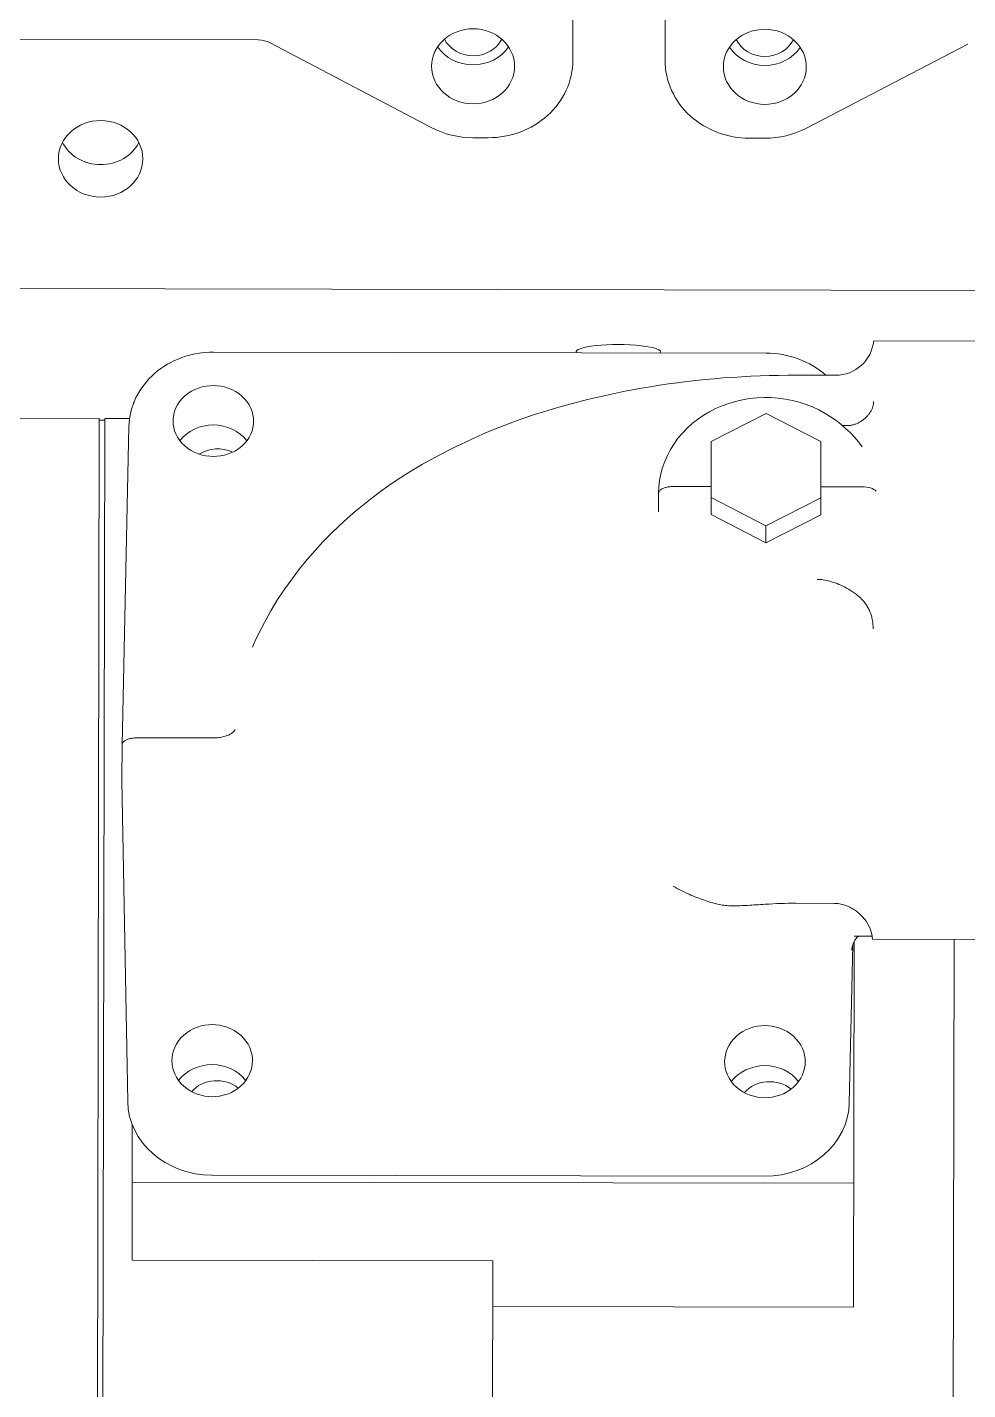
# Model space of a CAD drawing. Extents: x 766778 to 845620, y 133762 to 209800.
# Drawn here: x 785195.7 to 785318.2, y 190450.5 to 190628.1 of the extents above; entities that cross this region are included whole.
import ezdxf

# ---------------------------------------------------------------- set-up
doc = ezdxf.new("R2010")
doc.units = 0
doc.header["$MEASUREMENT"] = 0
doc.layers.get('0').update_dxf_attribs({"color": 1, "linetype": 'CONTINUOUS'})
doc.layers.add('LA-4748_SHOWN', color=2, linetype='CONTINUOUS', lineweight=53)

# ---------------------------------------------------------------- blocks, each defined once
blk = doc.blocks.new('ENGINE')
at = {"layer": 'LA-4748_SHOWN', "color": 252, "lineweight": 5}
for p, q in [((944216.45, 205319.38), (944217.21, 205463.18)), ((944228.45, 205319.32), (944229.21, 205463.11)), ((944175.47, 205322.13), (944124.13, 205322.4)), ((944175.88, 205322.1), (944175.47, 205322.13)), ((944176.29, 205322.03), (944175.88, 205322.1)), ((944176.68, 205321.91), (944176.29, 205322.03)), ((944177.04, 205321.74), (944176.68, 205321.91)), ((944197.98, 205310.64), (944177.04, 205321.74)), ((944267.89, 205321.26), (944246.83, 205310.39)), ((944216.32, 205317.86), (944216.22, 205317.36)), ((944216.39, 205318.37), (944216.32, 205317.86)), ((944216.44, 205318.87), (944216.39, 205318.37)), ((944216.45, 205319.38), (944216.44, 205318.87)), ((944228.46, 205318.81), (944228.45, 205319.32)), ((944228.5, 205318.3), (944228.46, 205318.81)), ((944228.57, 205317.8), (944228.5, 205318.3)), ((944228.66, 205317.3), (944228.57, 205317.8)), ((944215.95, 205316.38), (944215.77, 205315.9)), ((944216.1, 205316.87), (944215.95, 205316.38)), ((944216.22, 205317.36), (944216.1, 205316.87)), ((944228.78, 205316.8), (944228.66, 205317.3)), ((944228.93, 205316.31), (944228.78, 205316.8)), ((944229.1, 205315.83), (944228.93, 205316.31)), ((944215.09, 205314.53), (944214.81, 205314.09)), ((944215.34, 205314.97), (944215.09, 205314.53)), ((944215.57, 205315.43), (944215.34, 205314.97)), ((944215.77, 205315.9), (944215.57, 205315.43)), ((944229.3, 205315.36), (944229.1, 205315.83)), ((944229.52, 205314.9), (944229.3, 205315.36)), ((944229.77, 205314.45), (944229.52, 205314.9)), ((944230.04, 205314.01), (944229.77, 205314.45)), ((944213.5, 205312.51), (944213.12, 205312.15)), ((944213.86, 205312.88), (944213.5, 205312.51)), ((944214.2, 205313.27), (944213.86, 205312.88)), ((944214.52, 205313.67), (944214.2, 205313.27)), ((944214.81, 205314.09), (944214.52, 205313.67)), ((944230.33, 205313.59), (944230.04, 205314.01)), ((944230.64, 205313.18), (944230.33, 205313.59)), ((944230.98, 205312.79), (944230.64, 205313.18)), ((944231.33, 205312.41), (944230.98, 205312.79)), ((944198.61, 205310.33), (944197.98, 205310.64)), ((944210.99, 205310.66), (944210.52, 205310.42)), ((944211.44, 205310.92), (944210.99, 205310.66)), ((944211.89, 205311.19), (944211.44, 205310.92)), ((944212.31, 205311.49), (944211.89, 205311.19)), ((944212.73, 205311.81), (944212.31, 205311.49)), ((944213.12, 205312.15), (944212.73, 205311.81)), ((944231.71, 205312.05), (944231.33, 205312.41)), ((944232.1, 205311.71), (944231.71, 205312.05)), ((944232.51, 205311.39), (944232.1, 205311.71)), ((944232.93, 205311.08), (944232.51, 205311.39)), ((944233.37, 205310.8), (944232.93, 205311.08)), ((944233.82, 205310.54), (944233.37, 205310.8)), ((944199.26, 205310.06), (944198.61, 205310.33)), ((944199.92, 205309.83), (944199.26, 205310.06)), ((944200.6, 205309.64), (944199.92, 205309.83)), ((944201.29, 205309.49), (944200.6, 205309.64)), ((944201.99, 205309.38), (944201.29, 205309.49)), ((944202.69, 205309.32), (944201.99, 205309.38)), ((944203.4, 205309.29), (944202.69, 205309.32)), ((944205.4, 205309.28), (944203.4, 205309.29)), ((944205.93, 205309.29), (944205.4, 205309.28)), ((944206.46, 205309.32), (944205.93, 205309.29)), ((944206.99, 205309.38), (944206.46, 205309.32)), ((944207.51, 205309.46), (944206.99, 205309.38)), ((944208.03, 205309.56), (944207.51, 205309.46)), ((944208.54, 205309.69), (944208.03, 205309.56)), ((944209.05, 205309.84), (944208.54, 205309.69)), ((944209.55, 205310.01), (944209.05, 205309.84)), ((944210.04, 205310.2), (944209.55, 205310.01)), ((944210.52, 205310.42), (944210.04, 205310.2)), ((944234.29, 205310.29), (944233.82, 205310.54)), ((944234.77, 205310.07), (944234.29, 205310.29)), ((944235.26, 205309.87), (944234.77, 205310.07)), ((944235.75, 205309.7), (944235.26, 205309.87)), ((944236.26, 205309.54), (944235.75, 205309.7)), ((944236.77, 205309.41), (944236.26, 205309.54)), ((944237.29, 205309.3), (944236.77, 205309.41)), ((944237.81, 205309.22), (944237.29, 205309.3)), ((944238.34, 205309.16), (944237.81, 205309.22)), ((944238.87, 205309.12), (944238.34, 205309.16)), ((944239.4, 205309.1), (944238.87, 205309.12)), ((944241.4, 205309.09), (944239.4, 205309.1)), ((944242.11, 205309.11), (944241.4, 205309.09)), ((944242.81, 205309.17), (944242.11, 205309.11)), ((944243.51, 205309.27), (944242.81, 205309.17)), ((944244.2, 205309.41), (944243.51, 205309.27)), ((944244.88, 205309.6), (944244.2, 205309.41)), ((944245.55, 205309.82), (944244.88, 205309.6)), ((944246.2, 205310.08), (944245.55, 205309.82)), ((944246.83, 205310.39), (944246.2, 205310.08)), ((945099.53, 205284.79), (944141.48, 205289.83)), ((944255.51, 205282.64), (944291.51, 205282.45)), ((944164.41, 205280.37), (944164.88, 205280.58)), ((944164.88, 205280.58), (944165.37, 205280.76)), ((944165.37, 205280.76), (944165.87, 205280.93)), ((944165.87, 205280.93), (944166.37, 205281.07)), ((944166.37, 205281.07), (944166.88, 205281.2)), ((944166.88, 205281.2), (944167.4, 205281.29)), ((944167.4, 205281.29), (944167.92, 205281.37)), ((944167.92, 205281.37), (944168.45, 205281.43)), ((944168.45, 205281.43), (944168.97, 205281.46)), ((944168.97, 205281.46), (944169.5, 205281.47)), ((944241.5, 205281.09), (944169.5, 205281.47)), ((944241.5, 205281.09), (944242.03, 205281.07)), ((944242.03, 205281.07), (944242.57, 205281.03)), ((944242.57, 205281.03), (944243.1, 205280.97)), ((944243.1, 205280.97), (944243.63, 205280.89)), ((944243.63, 205280.89), (944244.16, 205280.78)), ((944244.16, 205280.78), (944244.67, 205280.65)), ((944244.67, 205280.65), (944245.18, 205280.5)), ((944245.18, 205280.5), (944245.68, 205280.32)), ((944161.45, 205278.37), (944161.82, 205278.71)), ((944161.82, 205278.71), (944162.22, 205279.03)), ((944162.22, 205279.03), (944162.63, 205279.34)), ((944162.63, 205279.34), (944163.05, 205279.63)), ((944163.05, 205279.63), (944163.49, 205279.89)), ((944163.49, 205279.89), (944163.94, 205280.14)), ((944163.94, 205280.14), (944164.41, 205280.37)), ((944245.68, 205280.32), (944246.17, 205280.12)), ((944246.17, 205280.12), (944246.65, 205279.9)), ((944246.65, 205279.9), (944247.12, 205279.66)), ((944247.12, 205279.66), (944247.57, 205279.4)), ((944247.57, 205279.4), (944248.01, 205279.12)), ((944248.01, 205279.12), (944248.44, 205278.83)), ((944248.44, 205278.83), (944248.85, 205278.51)), ((944160.14, 205276.85), (944160.44, 205277.25)), ((944160.44, 205277.25), (944160.75, 205277.64)), ((944160.75, 205277.64), (944161.09, 205278.01)), ((944161.09, 205278.01), (944161.45, 205278.37)), ((944167.54, 205276.78), (944168.03, 205276.92)), ((944168.03, 205276.92), (944168.52, 205277.02)), ((944168.52, 205277.02), (944169, 205277.08)), ((944169, 205277.08), (944169.48, 205277.09)), ((944169.48, 205277.09), (944169.95, 205277.07)), ((944169.95, 205277.07), (944170.43, 205277.01)), ((944170.43, 205277.01), (944170.92, 205276.91)), ((944170.92, 205276.91), (944171.41, 205276.76)), ((944227.58, 205276.94), (944226.4, 205276.76)), ((944228.77, 205277.11), (944227.58, 205276.94)), ((944229.95, 205277.26), (944228.77, 205277.11)), ((944231.14, 205277.41), (944229.95, 205277.26)), ((944232.33, 205277.54), (944231.14, 205277.41)), ((944233.52, 205277.66), (944232.33, 205277.54)), ((944234.71, 205277.77), (944233.52, 205277.66)), ((944235.9, 205277.86), (944234.71, 205277.77)), ((944237.1, 205277.94), (944235.9, 205277.86)), ((944238.29, 205278.02), (944237.1, 205277.94)), ((944239.49, 205278.07), (944238.29, 205278.02)), ((944240.69, 205278.12), (944239.49, 205278.07)), ((944241.89, 205278.16), (944240.69, 205278.12)), ((944243.09, 205278.18), (944241.89, 205278.16)), ((944244.29, 205278.19), (944243.09, 205278.18)), ((944245.49, 205278.19), (944244.29, 205278.19)), ((944250.51, 205278.16), (944245.49, 205278.19)), ((944248.85, 205278.51), (944249.24, 205278.17)), ((944159, 205274.66), (944159.18, 205275.12)), ((944159.18, 205275.12), (944159.38, 205275.57)), ((944159.38, 205275.57), (944159.61, 205276.01)), ((944159.61, 205276.01), (944159.87, 205276.43)), ((944159.87, 205276.43), (944160.14, 205276.85)), ((944165.07, 205275.03), (944165.39, 205275.41)), ((944165.39, 205275.41), (944165.76, 205275.76)), ((944165.76, 205275.76), (944166.16, 205276.08)), ((944166.16, 205276.08), (944166.6, 205276.36)), ((944166.6, 205276.36), (944167.06, 205276.59)), ((944167.06, 205276.59), (944167.54, 205276.78)), ((944171.41, 205276.76), (944171.89, 205276.56)), ((944171.89, 205276.56), (944172.35, 205276.32)), ((944172.35, 205276.32), (944172.78, 205276.04)), ((944172.78, 205276.04), (944173.18, 205275.72)), ((944173.18, 205275.72), (944173.54, 205275.37)), ((944173.54, 205275.37), (944173.86, 205274.98)), ((944219.38, 205275.39), (944218.22, 205275.12)), ((944220.54, 205275.65), (944219.38, 205275.39)), ((944221.71, 205275.9), (944220.54, 205275.65)), ((944222.88, 205276.13), (944221.71, 205275.9)), ((944224.05, 205276.35), (944222.88, 205276.13)), ((944225.23, 205276.56), (944224.05, 205276.35)), ((944226.4, 205276.76), (944225.23, 205276.56)), ((944238.39, 205275.01), (944239.32, 205275.16)), ((944239.32, 205275.16), (944240.25, 205275.26)), ((944240.25, 205275.26), (944241.18, 205275.3)), ((944241.18, 205275.3), (944242.11, 205275.29)), ((944242.11, 205275.29), (944243.05, 205275.21)), ((944243.05, 205275.21), (944243.97, 205275.09)), ((944158.61, 205273.25), (944158.71, 205273.73)), ((944158.71, 205273.73), (944158.84, 205274.2)), ((944158.84, 205274.2), (944159, 205274.66)), ((944159.11, 205274.94), (944159.07, 205274.94)), ((944159.07, 205274.94), (944159.07, 205274.84)), ((944164.23, 205272.92), (944164.3, 205273.35)), ((944164.3, 205273.35), (944164.41, 205273.78)), ((944164.41, 205273.78), (944164.58, 205274.2)), ((944164.58, 205274.2), (944164.8, 205274.62)), ((944164.8, 205274.62), (944165.07, 205275.03)), ((944173.86, 205274.98), (944174.13, 205274.57)), ((944174.13, 205274.57), (944174.34, 205274.15)), ((944174.34, 205274.15), (944174.51, 205273.72)), ((944174.51, 205273.72), (944174.62, 205273.29)), ((944212.46, 205273.53), (944211.31, 205273.17)), ((944213.6, 205273.88), (944212.46, 205273.53)), ((944214.75, 205274.21), (944213.6, 205273.88)), ((944215.9, 205274.52), (944214.75, 205274.21)), ((944217.06, 205274.83), (944215.9, 205274.52)), ((944218.22, 205275.12), (944217.06, 205274.83)), ((944233.28, 205272.99), (944234.07, 205273.45)), ((944234.07, 205273.45), (944234.88, 205273.87)), ((944234.88, 205273.87), (944235.73, 205274.23)), ((944235.73, 205274.23), (944236.6, 205274.55)), ((944236.6, 205274.55), (944237.49, 205274.81)), ((944237.49, 205274.81), (944238.39, 205275.01)), ((944243.97, 205275.09), (944244.89, 205274.9)), ((944244.89, 205274.9), (944245.79, 205274.67)), ((944245.79, 205274.67), (944246.67, 205274.38)), ((944246.67, 205274.38), (944247.52, 205274.04)), ((944247.52, 205274.04), (944248.35, 205273.65)), ((944248.35, 205273.65), (944249.15, 205273.2)), ((944255.07, 205273.41), (944255.02, 205273.32)), ((944255.13, 205273.5), (944255.07, 205273.41)), ((944255.18, 205273.59), (944255.13, 205273.5)), ((944255.22, 205273.68), (944255.18, 205273.59)), ((944255.26, 205273.77), (944255.22, 205273.68)), ((944255.3, 205273.86), (944255.26, 205273.77)), ((944255.33, 205273.96), (944255.3, 205273.86)), ((944255.37, 205274.05), (944255.33, 205273.96)), ((944142.6, 205272.94), (944154.6, 205272.88)), ((944153.58, 205078.87), (944154.6, 205272.88)), ((944154.3, 205081.88), (944155.31, 205272.87)), ((944154.6, 205272.63), (944155.3, 205272.63)), ((944155.31, 205272.87), (944158.54, 205272.86)), ((944158.45, 205271.79), (944157.41, 205230.32)), ((944158.45, 205271.8), (944158.48, 205272.28)), ((944158.48, 205272.28), (944158.53, 205272.77)), ((944158.53, 205272.77), (944158.61, 205273.25)), ((944164.2, 205272.51), (944164.23, 205272.92)), ((944164.22, 205272.09), (944164.2, 205272.51)), ((944164.29, 205271.67), (944164.22, 205272.09)), ((944164.4, 205271.24), (944164.29, 205271.67)), ((944174.61, 205271.61), (944174.49, 205271.18)), ((944174.68, 205272.04), (944174.61, 205271.61)), ((944174.62, 205273.29), (944174.68, 205272.87)), ((944174.68, 205272.87), (944174.7, 205272.45)), ((944174.7, 205272.45), (944174.68, 205272.04)), ((944207.9, 205271.98), (944206.77, 205271.55)), ((944209.03, 205272.39), (944207.9, 205271.98)), ((944210.17, 205272.79), (944209.03, 205272.39)), ((944211.31, 205273.17), (944210.17, 205272.79)), ((944231.16, 205271.33), (944231.83, 205271.92)), ((944231.83, 205271.92), (944232.54, 205272.48)), ((944232.54, 205272.48), (944233.28, 205272.99)), ((944241.46, 205273.22), (944234.3, 205269.6)), ((944248.59, 205269.52), (944241.46, 205273.22)), ((944249.15, 205273.2), (944249.85, 205272.76)), ((944249.85, 205272.76), (944250.53, 205272.29)), ((944250.53, 205272.29), (944251.18, 205271.78)), ((944251.18, 205271.78), (944251.8, 205271.24)), ((944251.35, 205271.64), (944251.45, 205271.63)), ((944251.45, 205271.63), (944251.55, 205271.62)), ((944251.55, 205271.62), (944251.64, 205271.61)), ((944251.64, 205271.61), (944251.74, 205271.6)), ((944251.74, 205271.6), (944251.84, 205271.6)), ((944251.84, 205271.6), (944251.94, 205271.6)), ((944251.94, 205271.6), (944252.04, 205271.6)), ((944252.04, 205271.6), (944252.14, 205271.6)), ((944252.14, 205271.6), (944252.24, 205271.61)), ((944252.24, 205271.61), (944252.33, 205271.62)), ((944252.33, 205271.62), (944252.43, 205271.63)), ((944252.43, 205271.63), (944252.53, 205271.65)), ((944252.53, 205271.65), (944252.63, 205271.67)), ((944252.63, 205271.67), (944252.73, 205271.69)), ((944252.73, 205271.69), (944252.83, 205271.71)), ((944252.83, 205271.71), (944252.93, 205271.74)), ((944252.93, 205271.74), (944253.02, 205271.77)), ((944253.02, 205271.77), (944253.12, 205271.8)), ((944253.12, 205271.8), (944253.22, 205271.84)), ((944253.22, 205271.84), (944253.31, 205271.88)), ((944253.31, 205271.88), (944253.41, 205271.92)), ((944253.41, 205271.92), (944253.5, 205271.97)), ((944253.5, 205271.97), (944253.59, 205272.02)), ((944253.59, 205272.02), (944253.69, 205272.07)), ((944253.79, 205272.14), (944253.69, 205272.07)), ((944253.89, 205272.21), (944253.79, 205272.14)), ((944253.99, 205272.27), (944253.89, 205272.21)), ((944254.09, 205272.35), (944253.99, 205272.27)), ((944254.18, 205272.42), (944254.09, 205272.35)), ((944254.27, 205272.49), (944254.18, 205272.42)), ((944254.36, 205272.57), (944254.27, 205272.49)), ((944254.45, 205272.64), (944254.36, 205272.57)), ((944254.53, 205272.72), (944254.45, 205272.64)), ((944254.61, 205272.8), (944254.53, 205272.72)), ((944254.69, 205272.89), (944254.61, 205272.8)), ((944254.76, 205272.97), (944254.69, 205272.89)), ((944254.83, 205273.05), (944254.76, 205272.97)), ((944254.89, 205273.14), (944254.83, 205273.05)), ((944254.96, 205273.23), (944254.89, 205273.14)), ((944255.02, 205273.32), (944254.96, 205273.23)), ((944164.56, 205270.81), (944164.4, 205271.24)), ((944164.78, 205270.38), (944164.56, 205270.81)), ((944165.05, 205269.98), (944164.78, 205270.38)), ((944165.36, 205269.59), (944165.05, 205269.98)), ((944173.83, 205269.93), (944173.51, 205269.55)), ((944174.11, 205270.33), (944173.83, 205269.93)), ((944174.33, 205270.75), (944174.11, 205270.33)), ((944174.49, 205271.18), (944174.33, 205270.75)), ((944203.39, 205270.14), (944202.27, 205269.63)), ((944204.51, 205270.63), (944203.39, 205270.14)), ((944205.64, 205271.1), (944204.51, 205270.63)), ((944206.77, 205271.55), (944205.64, 205271.1)), ((944229.45, 205269.31), (944229.97, 205270.02)), ((944229.97, 205270.02), (944230.54, 205270.69)), ((944230.54, 205270.69), (944231.16, 205271.33)), ((944251.8, 205271.24), (944252.39, 205270.68)), ((944252.39, 205270.68), (944252.95, 205270.09)), ((944252.95, 205270.09), (944253.47, 205269.47)), ((944165.72, 205269.24), (944165.36, 205269.59)), ((944166.13, 205268.91), (944165.72, 205269.24)), ((944166.56, 205268.63), (944166.13, 205268.91)), ((944167.02, 205268.39), (944166.56, 205268.63)), ((944167.5, 205268.2), (944167.02, 205268.39)), ((944167.99, 205268.05), (944167.5, 205268.2)), ((944168.47, 205267.95), (944167.99, 205268.05)), ((944170.87, 205268.03), (944170.39, 205267.94)), ((944171.36, 205268.18), (944170.87, 205268.03)), ((944171.84, 205268.37), (944171.36, 205268.18)), ((944172.31, 205268.6), (944171.84, 205268.37)), ((944172.74, 205268.88), (944172.31, 205268.6)), ((944173.15, 205269.2), (944172.74, 205268.88)), ((944173.51, 205269.55), (944173.15, 205269.2)), ((944200.03, 205268.55), (944198.92, 205267.98)), ((944201.15, 205269.1), (944200.03, 205268.55)), ((944202.27, 205269.63), (944201.15, 205269.1)), ((944228.58, 205267.8), (944228.99, 205268.57)), ((944228.99, 205268.57), (944229.45, 205269.31)), ((944234.25, 205260.06), (944234.3, 205269.6)), ((944248.54, 205259.99), (944248.59, 205269.52)), ((944253.47, 205269.47), (944253.95, 205268.83)), ((944168.96, 205267.89), (944168.47, 205267.95)), ((944169.43, 205267.86), (944168.96, 205267.89)), ((944169.9, 205267.88), (944169.43, 205267.86)), ((944170.39, 205267.94), (944169.9, 205267.88)), ((944196.7, 205266.76), (944195.59, 205266.11)), ((944197.81, 205267.38), (944196.7, 205266.76)), ((944198.92, 205267.98), (944197.81, 205267.38)), ((944227.94, 205266.2), (944228.23, 205267.01)), ((944228.23, 205267.01), (944228.58, 205267.8)), ((944193.38, 205264.72), (944192.29, 205263.98)), ((944194.48, 205265.43), (944193.38, 205264.72)), ((944195.59, 205266.11), (944194.48, 205265.43)), ((944227.44, 205263.68), (944227.54, 205264.53)), ((944227.54, 205264.53), (944227.71, 205265.38)), ((944227.71, 205265.38), (944227.94, 205266.2)), ((944191.19, 205263.21), (944190.1, 205262.4)), ((944192.29, 205263.98), (944191.19, 205263.21)), ((944227.39, 205260.45), (944227.4, 205262.83)), ((944227.4, 205262.83), (944227.44, 205263.68)), ((944227.4, 205262.83), (944227.41, 205262.89)), ((944227.41, 205262.89), (944227.42, 205262.95)), ((944227.42, 205262.95), (944227.44, 205263.01)), ((944227.44, 205263.01), (944227.47, 205263.07)), ((944227.47, 205263.07), (944227.51, 205263.12)), ((944227.51, 205263.12), (944227.56, 205263.18)), ((944227.56, 205263.18), (944227.61, 205263.23)), ((944227.61, 205263.23), (944227.67, 205263.29)), ((944227.67, 205263.29), (944227.74, 205263.34)), ((944227.74, 205263.34), (944227.82, 205263.39)), ((944227.82, 205263.39), (944227.9, 205263.44)), ((944227.9, 205263.44), (944227.99, 205263.48)), ((944227.99, 205263.48), (944228.09, 205263.52)), ((944228.09, 205263.52), (944228.19, 205263.56)), ((944228.19, 205263.56), (944228.3, 205263.59)), ((944228.3, 205263.59), (944228.41, 205263.62)), ((944228.41, 205263.62), (944228.52, 205263.65)), ((944228.52, 205263.65), (944228.64, 205263.68)), ((944228.64, 205263.68), (944228.77, 205263.7)), ((944228.77, 205263.7), (944228.89, 205263.71)), ((944228.89, 205263.71), (944229.02, 205263.73)), ((944229.02, 205263.73), (944229.15, 205263.74)), ((944229.15, 205263.74), (944229.28, 205263.74)), ((944229.28, 205263.74), (944229.41, 205263.74)), ((944229.41, 205263.74), (944234.27, 205263.72)), ((944248.55, 205263.64), (944253.92, 205263.61)), ((944189.02, 205261.55), (944187.94, 205260.66)), ((944190.1, 205262.4), (944189.02, 205261.55)), ((944234.26, 205262.28), (944241.38, 205258.58)), ((944241.38, 205258.58), (944248.55, 205262.2)), ((944186.87, 205259.74), (944185.8, 205258.77)), ((944187.94, 205260.66), (944186.87, 205259.74)), ((944234.25, 205260.06), (944241.37, 205256.36)), ((944241.37, 205256.36), (944248.54, 205259.99)), ((944184.73, 205257.75), (944183.68, 205256.68)), ((944185.8, 205258.77), (944184.73, 205257.75)), ((944241.37, 205256.36), (944241.38, 205258.58)), ((944183.68, 205256.68), (944182.64, 205255.56)), ((944181.61, 205254.39), (944180.61, 205253.17)), ((944182.64, 205255.56), (944181.61, 205254.39)), ((944180.61, 205253.17), (944179.63, 205251.89)), ((944178.67, 205250.56), (944177.75, 205249.17)), ((944179.63, 205251.89), (944178.67, 205250.56)), ((944248.23, 205251.56), (944248.04, 205251.57)), ((944248.42, 205251.55), (944248.23, 205251.56)), ((944248.62, 205251.53), (944248.42, 205251.55)), ((944248.83, 205251.5), (944248.62, 205251.53)), ((944249.03, 205251.46), (944248.83, 205251.5)), ((944249.25, 205251.42), (944249.03, 205251.46)), ((944249.47, 205251.37), (944249.25, 205251.42)), ((944249.69, 205251.31), (944249.47, 205251.37)), ((944249.92, 205251.25), (944249.69, 205251.31)), ((944250.15, 205251.17), (944249.92, 205251.25)), ((944250.38, 205251.09), (944250.15, 205251.17)), ((944250.62, 205251), (944250.38, 205251.09)), ((944250.86, 205250.9), (944250.62, 205251)), ((944251.11, 205250.8), (944250.86, 205250.9)), ((944251.36, 205250.68), (944251.11, 205250.8)), ((944251.6, 205250.56), (944251.36, 205250.68)), ((944251.85, 205250.42), (944251.6, 205250.56)), ((944252.1, 205250.28), (944251.85, 205250.42)), ((944252.35, 205250.13), (944252.1, 205250.28)), ((944177.75, 205249.17), (944176.86, 205247.72)), ((944252.6, 205249.96), (944252.35, 205250.13)), ((944252.85, 205249.79), (944252.6, 205249.96)), ((944253.09, 205249.61), (944252.85, 205249.79)), ((944253.33, 205249.42), (944253.09, 205249.61)), ((944253.57, 205249.22), (944253.33, 205249.42)), ((944253.57, 205249.22), (944253.67, 205249.12)), ((944253.67, 205249.12), (944253.77, 205249.02)), ((944253.77, 205249.02), (944253.87, 205248.92)), ((944253.87, 205248.92), (944253.97, 205248.81)), ((944253.97, 205248.81), (944254.06, 205248.71)), ((944254.06, 205248.71), (944254.15, 205248.6)), ((944254.15, 205248.6), (944254.24, 205248.48)), ((944254.24, 205248.48), (944254.32, 205248.37)), ((944176.86, 205247.72), (944176.01, 205246.2)), ((944254.32, 205248.37), (944254.4, 205248.25)), ((944254.4, 205248.25), (944254.48, 205248.13)), ((944254.48, 205248.13), (944254.55, 205248.01)), ((944254.55, 205248.01), (944254.63, 205247.88)), ((944254.63, 205247.88), (944254.7, 205247.75)), ((944254.7, 205247.75), (944254.76, 205247.62)), ((944254.76, 205247.62), (944254.82, 205247.48)), ((944254.82, 205247.48), (944254.88, 205247.35)), ((944254.88, 205247.35), (944254.94, 205247.21)), ((944254.94, 205247.21), (944254.99, 205247.07)), ((944254.99, 205247.07), (944255.04, 205246.93)), ((944255.04, 205246.93), (944255.08, 205246.78)), ((944255.08, 205246.78), (944255.12, 205246.64)), ((944176.01, 205246.2), (944175.21, 205244.63)), ((944255.12, 205246.64), (944255.16, 205246.49)), ((944255.16, 205246.49), (944255.19, 205246.34)), ((944255.19, 205246.34), (944255.22, 205246.19)), ((944174.82, 205243.82), (944174.44, 205242.99)), ((944175.21, 205244.63), (944174.82, 205243.82)), ((944157.62, 205230.72), (944157.68, 205230.77)), ((944157.68, 205230.77), (944157.75, 205230.82)), ((944157.75, 205230.82), (944157.83, 205230.87)), ((944157.83, 205230.87), (944157.91, 205230.91)), ((944157.91, 205230.91), (944158, 205230.96)), ((944158, 205230.96), (944158.09, 205231)), ((944158.09, 205231), (944158.19, 205231.03)), ((944158.19, 205231.03), (944158.3, 205231.07)), ((944158.3, 205231.07), (944158.41, 205231.1)), ((944158.41, 205231.1), (944158.53, 205231.13)), ((944158.53, 205231.13), (944158.65, 205231.15)), ((944158.65, 205231.15), (944158.77, 205231.17)), ((944158.77, 205231.17), (944158.9, 205231.19)), ((944158.9, 205231.19), (944159.03, 205231.2)), ((944159.03, 205231.2), (944159.16, 205231.21)), ((944159.16, 205231.21), (944159.29, 205231.22)), ((944159.29, 205231.22), (944159.41, 205231.22)), ((944159.41, 205231.22), (944169.2, 205231.17)), ((944169.2, 205231.17), (944169.38, 205231.17)), ((944169.38, 205231.17), (944169.55, 205231.18)), ((944169.55, 205231.18), (944169.72, 205231.19)), ((944169.72, 205231.19), (944169.89, 205231.2)), ((944169.89, 205231.2), (944170.05, 205231.22)), ((944170.05, 205231.22), (944170.22, 205231.24)), ((944170.22, 205231.24), (944170.38, 205231.27)), ((944170.38, 205231.27), (944170.53, 205231.3)), ((944170.53, 205231.3), (944170.69, 205231.34)), ((944170.69, 205231.34), (944170.83, 205231.38)), ((944170.83, 205231.38), (944170.98, 205231.43)), ((944170.98, 205231.43), (944171.11, 205231.47)), ((944171.11, 205231.47), (944171.24, 205231.53)), ((944171.24, 205231.53), (944171.36, 205231.58)), ((944171.36, 205231.58), (944171.48, 205231.64)), ((944171.48, 205231.64), (944171.59, 205231.7)), ((944171.59, 205231.7), (944171.69, 205231.76)), ((944171.69, 205231.76), (944171.78, 205231.83)), ((944171.78, 205231.83), (944171.87, 205231.9)), ((944171.87, 205231.9), (944171.94, 205231.97)), ((944171.94, 205231.97), (944172.01, 205232.04)), ((944172.01, 205232.04), (944172.07, 205232.12)), ((944172.07, 205232.12), (944172.12, 205232.19)), ((944172.12, 205232.19), (944172.15, 205232.27)), ((944157.39, 205225.68), (944157.41, 205230.31)), ((944157.41, 205230.37), (944157.43, 205230.43)), ((944157.41, 205230.31), (944157.41, 205230.37)), ((944157.43, 205230.43), (944157.45, 205230.49)), ((944157.45, 205230.49), (944157.48, 205230.54)), ((944157.48, 205230.54), (944157.52, 205230.6)), ((944157.52, 205230.6), (944157.56, 205230.66)), ((944157.56, 205230.66), (944157.62, 205230.72)), ((944157.99, 205183.82), (944157.39, 205225.68)), ((944229.4, 205211.49), (944229.15, 205211.63)), ((944229.66, 205211.35), (944229.4, 205211.49)), ((944229.92, 205211.21), (944229.66, 205211.35)), ((944230.17, 205211.08), (944229.92, 205211.21)), ((944230.43, 205210.95), (944230.17, 205211.08)), ((944230.69, 205210.82), (944230.43, 205210.95)), ((944230.94, 205210.7), (944230.69, 205210.82)), ((944231.2, 205210.59), (944230.94, 205210.7)), ((944231.45, 205210.47), (944231.2, 205210.59)), ((944231.7, 205210.36), (944231.45, 205210.47)), ((944231.95, 205210.26), (944231.7, 205210.36)), ((944232.2, 205210.15), (944231.95, 205210.26)), ((944232.46, 205210.06), (944232.2, 205210.15)), ((944232.7, 205209.96), (944232.46, 205210.06)), ((944232.95, 205209.87), (944232.7, 205209.96)), ((944233.2, 205209.79), (944232.95, 205209.87)), ((944233.45, 205209.7), (944233.2, 205209.79)), ((944233.69, 205209.62), (944233.45, 205209.7)), ((944233.93, 205209.55), (944233.69, 205209.62)), ((944234.17, 205209.48), (944233.93, 205209.55)), ((944234.42, 205209.41), (944234.17, 205209.48)), ((944234.65, 205209.35), (944234.42, 205209.41)), ((944234.89, 205209.29), (944234.65, 205209.35)), ((944235.13, 205209.23), (944234.89, 205209.29)), ((944235.32, 205209.19), (944235.13, 205209.23)), ((944235.53, 205209.16), (944235.32, 205209.19)), ((944235.74, 205209.13), (944235.53, 205209.16)), ((944235.95, 205209.1), (944235.74, 205209.13)), ((944236.17, 205209.08), (944235.95, 205209.1)), ((944236.4, 205209.07), (944236.17, 205209.08)), ((944236.62, 205209.06), (944236.4, 205209.07)), ((944236.86, 205209.05), (944236.62, 205209.06)), ((944237.09, 205209.05), (944236.86, 205209.05)), ((944237.33, 205209.05), (944237.09, 205209.05)), ((944237.57, 205209.05), (944237.33, 205209.05)), ((944237.82, 205209.06), (944237.57, 205209.05)), ((944238.07, 205209.07), (944237.82, 205209.06)), ((944238.32, 205209.08), (944238.07, 205209.07)), ((944238.57, 205209.09), (944238.32, 205209.08)), ((944238.84, 205209.1), (944238.57, 205209.09)), ((944239.1, 205209.11), (944238.84, 205209.1)), ((944239.38, 205209.13), (944239.1, 205209.11)), ((944239.65, 205209.15), (944239.38, 205209.13)), ((944239.94, 205209.16), (944239.65, 205209.15)), ((944240.23, 205209.18), (944239.94, 205209.16)), ((944240.52, 205209.2), (944240.23, 205209.18)), ((944240.82, 205209.22), (944240.52, 205209.2)), ((944241.12, 205209.24), (944240.82, 205209.22)), ((944245.12, 205209.35), (944250.15, 205209.33)), ((944250.31, 205209.32), (944250.15, 205209.33)), ((944250.48, 205209.31), (944250.31, 205209.32)), ((944250.64, 205209.29), (944250.48, 205209.31)), ((944250.81, 205209.27), (944250.64, 205209.29)), ((944250.99, 205209.24), (944250.81, 205209.27)), ((944251.16, 205209.19), (944250.99, 205209.24)), ((944251.33, 205209.15), (944251.16, 205209.19)), ((944251.5, 205209.09), (944251.33, 205209.15)), ((944251.67, 205209.03), (944251.5, 205209.09)), ((944251.83, 205208.97), (944251.67, 205209.03)), ((944251.98, 205208.9), (944251.83, 205208.97)), ((944252.14, 205208.82), (944251.98, 205208.9)), ((944252.29, 205208.74), (944252.14, 205208.82)), ((944252.44, 205208.66), (944252.29, 205208.74)), ((944252.58, 205208.57), (944252.44, 205208.66)), ((944252.73, 205208.48), (944252.58, 205208.57)), ((944252.87, 205208.38), (944252.73, 205208.48)), ((944253.01, 205208.28), (944252.87, 205208.38)), ((944253.14, 205208.17), (944253.01, 205208.28)), ((944253.27, 205208.06), (944253.14, 205208.17)), ((944253.41, 205207.94), (944253.27, 205208.06)), ((944253.53, 205207.82), (944253.41, 205207.94)), ((944253.66, 205207.7), (944253.53, 205207.82)), ((944253.78, 205207.57), (944253.66, 205207.7)), ((944252.45, 205156.67), (944252.7, 205204.36)), ((944252.65, 205204.28), (944252.55, 205204.03)), ((944252.79, 205204.51), (944252.65, 205204.28)), ((944255.05, 205205.03), (944252.71, 205205.04)), ((944252.93, 205204.71), (944252.79, 205204.51)), ((944253.09, 205204.89), (944252.93, 205204.71)), ((944253.25, 205205.04), (944253.09, 205204.89)), ((944255.1, 205204.64), (944291.1, 205204.45)), ((944265.1, 205090.79), (944265.7, 205204.58)), ((944252.5, 205203.9), (944251.98, 205183.33)), ((944252.4, 205203.5), (944252.38, 205203.23)), ((944252.46, 205203.77), (944252.4, 205203.5)), ((944252.55, 205204.03), (944252.46, 205203.77)), ((944166.63, 205193.29), (944167.11, 205193.48)), ((944167.11, 205193.48), (944167.6, 205193.63)), ((944167.6, 205193.63), (944168.08, 205193.73)), ((944168.08, 205193.73), (944168.57, 205193.78)), ((944168.57, 205193.78), (944169.04, 205193.8)), ((944169.04, 205193.8), (944169.52, 205193.78)), ((944169.52, 205193.78), (944170, 205193.72)), ((944170, 205193.72), (944170.48, 205193.61)), ((944170.48, 205193.61), (944170.97, 205193.46)), ((944170.97, 205193.46), (944171.45, 205193.26)), ((944240.56, 205193.4), (944241.04, 205193.42)), ((944241.04, 205193.42), (944241.51, 205193.4)), ((944164.36, 205191.28), (944164.64, 205191.7)), ((944164.64, 205191.7), (944164.96, 205192.08)), ((944164.96, 205192.08), (944165.32, 205192.44)), ((944165.32, 205192.44), (944165.73, 205192.76)), ((944165.73, 205192.76), (944166.16, 205193.05)), ((944166.16, 205193.05), (944166.63, 205193.29)), ((944171.45, 205193.26), (944171.91, 205193.02)), ((944171.91, 205193.02), (944172.34, 205192.73)), ((944172.34, 205192.73), (944172.75, 205192.4)), ((944172.75, 205192.4), (944173.11, 205192.04)), ((944173.11, 205192.04), (944173.42, 205191.65)), ((944173.42, 205191.65), (944173.69, 205191.23)), ((944236.64, 205191.32), (944236.96, 205191.71)), ((944236.96, 205191.71), (944237.32, 205192.06)), ((944237.32, 205192.06), (944237.72, 205192.39)), ((944237.72, 205192.39), (944238.16, 205192.67)), ((944238.16, 205192.67), (944238.62, 205192.91)), ((944238.62, 205192.91), (944239.11, 205193.1)), ((944239.11, 205193.1), (944239.59, 205193.25)), ((944239.59, 205193.25), (944240.08, 205193.35)), ((944240.08, 205193.35), (944240.56, 205193.4)), ((944241.51, 205193.4), (944241.99, 205193.34)), ((944241.99, 205193.34), (944242.48, 205193.23)), ((944242.48, 205193.23), (944242.97, 205193.08)), ((944242.97, 205193.08), (944243.45, 205192.88)), ((944243.45, 205192.88), (944243.91, 205192.64)), ((944243.91, 205192.64), (944244.34, 205192.35)), ((944244.34, 205192.35), (944244.74, 205192.02)), ((944244.74, 205192.02), (944245.11, 205191.66)), ((944245.11, 205191.66), (944245.42, 205191.27)), ((944163.79, 205189.55), (944163.86, 205189.98)), ((944163.86, 205189.98), (944163.98, 205190.42)), ((944163.98, 205190.42), (944164.14, 205190.86)), ((944164.14, 205190.86), (944164.36, 205191.28)), ((944173.69, 205191.23), (944173.91, 205190.8)), ((944173.91, 205190.8), (944174.07, 205190.37)), ((944174.07, 205190.37), (944174.18, 205189.93)), ((944174.18, 205189.93), (944174.25, 205189.5)), ((944235.86, 205189.6), (944235.97, 205190.04)), ((944235.97, 205190.04), (944236.14, 205190.48)), ((944236.14, 205190.48), (944236.36, 205190.9)), ((944236.36, 205190.9), (944236.64, 205191.32)), ((944245.42, 205191.27), (944245.69, 205190.86)), ((944245.69, 205190.86), (944245.9, 205190.43)), ((944245.9, 205190.43), (944246.07, 205189.99)), ((944246.07, 205189.99), (944246.18, 205189.55)), ((944163.77, 205189.13), (944163.79, 205189.55)), ((944163.79, 205188.71), (944163.77, 205189.13)), ((944163.85, 205188.27), (944163.79, 205188.71)), ((944163.96, 205187.83), (944163.85, 205188.27)), ((944174.17, 205188.22), (944174.06, 205187.78)), ((944174.24, 205188.65), (944174.17, 205188.22)), ((944174.27, 205189.07), (944174.24, 205188.65)), ((944174.25, 205189.5), (944174.27, 205189.07)), ((944235.76, 205188.75), (944235.79, 205189.17)), ((944235.78, 205188.33), (944235.76, 205188.75)), ((944235.85, 205187.89), (944235.78, 205188.33)), ((944235.79, 205189.17), (944235.86, 205189.6)), ((944246.24, 205188.27), (944246.17, 205187.84)), ((944246.18, 205189.55), (944246.25, 205189.12)), ((944246.26, 205188.69), (944246.24, 205188.27)), ((944246.25, 205189.12), (944246.26, 205188.69)), ((944164.13, 205187.4), (944163.96, 205187.83)), ((944164.34, 205186.97), (944164.13, 205187.4)), ((944164.61, 205186.55), (944164.34, 205186.97)), ((944164.93, 205186.16), (944164.61, 205186.55)), ((944173.4, 205186.51), (944173.08, 205186.12)), ((944173.67, 205186.92), (944173.4, 205186.51)), ((944173.89, 205187.35), (944173.67, 205186.92)), ((944174.06, 205187.78), (944173.89, 205187.35)), ((944235.96, 205187.45), (944235.85, 205187.89)), ((944236.12, 205187.02), (944235.96, 205187.45)), ((944236.34, 205186.59), (944236.12, 205187.02)), ((944236.61, 205186.17), (944236.34, 205186.59)), ((944245.67, 205186.54), (944245.39, 205186.13)), ((944245.89, 205186.97), (944245.67, 205186.54)), ((944246.05, 205187.4), (944245.89, 205186.97)), ((944246.17, 205187.84), (944246.05, 205187.4)), ((944165.29, 205185.8), (944164.93, 205186.16)), ((944165.69, 205185.47), (944165.29, 205185.8)), ((944166.12, 205185.18), (944165.69, 205185.47)), ((944166.58, 205184.94), (944166.12, 205185.18)), ((944167.06, 205184.74), (944166.58, 205184.94)), ((944167.55, 205184.59), (944167.06, 205184.74)), ((944168.04, 205184.49), (944167.55, 205184.59)), ((944170.44, 205184.58), (944169.95, 205184.47)), ((944170.93, 205184.72), (944170.44, 205184.58)), ((944171.41, 205184.91), (944170.93, 205184.72)), ((944171.87, 205185.15), (944171.41, 205184.91)), ((944172.31, 205185.44), (944171.87, 205185.15)), ((944172.71, 205185.76), (944172.31, 205185.44)), ((944173.08, 205186.12), (944172.71, 205185.76)), ((944236.92, 205185.78), (944236.61, 205186.17)), ((944237.28, 205185.42), (944236.92, 205185.78)), ((944237.69, 205185.09), (944237.28, 205185.42)), ((944238.12, 205184.81), (944237.69, 205185.09)), ((944238.58, 205184.56), (944238.12, 205184.81)), ((944239.06, 205184.36), (944238.58, 205184.56)), ((944243.87, 205184.77), (944243.4, 205184.54)), ((944244.3, 205185.06), (944243.87, 205184.77)), ((944244.71, 205185.38), (944244.3, 205185.06)), ((944245.07, 205185.74), (944244.71, 205185.38)), ((944245.39, 205186.13), (944245.07, 205185.74)), ((944168.52, 205184.42), (944168.04, 205184.49)), ((944168.99, 205184.4), (944168.52, 205184.42)), ((944169.47, 205184.42), (944168.99, 205184.4)), ((944169.95, 205184.47), (944169.47, 205184.42)), ((944239.55, 205184.21), (944239.06, 205184.36)), ((944240.03, 205184.11), (944239.55, 205184.21)), ((944240.52, 205184.04), (944240.03, 205184.11)), ((944240.99, 205184.02), (944240.52, 205184.04)), ((944241.46, 205184.04), (944240.99, 205184.02)), ((944241.95, 205184.1), (944241.46, 205184.04)), ((944242.43, 205184.2), (944241.95, 205184.1)), ((944242.92, 205184.34), (944242.43, 205184.2)), ((944243.4, 205184.54), (944242.92, 205184.34)), ((944158.48, 205163.13), (944158.57, 205180.81)), ((944240.94, 205173.8), (944168.94, 205174.18)), ((944158.53, 205173.32), (944252.53, 205172.83)), ((944158.48, 205163.13), (944205.48, 205162.89)), ((944205.05, 205081.61), (944205.48, 205162.89)), ((944205.45, 205156.92), (944252.45, 205156.67))]:
    blk.add_line(p, q, dxfattribs=at)
for centre, start, end in [((944250.54, 205283.16), 269.6986, 353.9594), ((944250.12, 205204.17), 5.4378, 42.9174)]:
    blk.add_arc(centre, 5, start, end, dxfattribs=at)
for centre, major_axis in [((944203.45, 205318.6), (5.4, -0.03)), ((944241.45, 205318.4), (5.4, -0.03)), ((944154.89, 205306.71), (-5.5, 0.03))]:
    blk.add_ellipse(centre, major_axis=major_axis, ratio=0.906308, dxfattribs=at)
for centre, major_axis, ratio, start_param, end_param in [((944203.47, 205323.68), (-4.1, 0.02), 0.906308, 0.426352, 2.715241), ((944241.47, 205323.48), (-4.1, 0.02), 0.906308, 0.426352, 2.715241), ((944203.47, 205323.68), (5.4, -0.03), 0.906308, 3.686388, 5.73839), ((944241.47, 205323.48), (5.4, -0.03), 0.906308, 3.686388, 5.73839), ((944154.91, 205310.94), (5.5, -0.03), 0.906308, 3.579357, 5.845421), ((944222.25, 205281.31), (-5.5, 0.03), 0.173648, 3.015079, 6.409697), ((944249.63, 205274.05), (5.81, 1.07), 0.597424, 5.98685, 6.171807), ((944169.43, 205267.31), (5.25, -0.03), 0.887016, 0.591424, 2.550182), ((944170.02, 205265.25), (4.1, -0.02), 0.876034, 1.085005, 2.202407), ((944253.91, 205262.69), (-2, 0.01), 0.461751, 3.546367, 4.712179), ((944249.46, 205245.11), (1.47, 5.73), 0.988085, 4.959664, 5.144323), ((944245.06, 205196.84), (-27.11, 0.14), 0.461738, 4.712389, 4.860498), ((944168.99, 205183.93), (5.25, -0.03), 0.887016, 0.585369, 2.556242), ((944240.99, 205183.55), (5.25, -0.03), 0.887016, 0.585369, 2.556242), ((944169.58, 205182.9), (4.1, -0.02), 0.876034, 0.817102, 2.498216), ((944241.58, 205182.52), (4.1, -0.02), 0.876034, 0.817101, 2.498218), ((944168.99, 205183.93), (-11, 0.06), 0.887016, 0.017453, 1.570796), ((944240.99, 205183.55), (11, -0.06), 0.887016, 4.712389, 6.265732)]:
    blk.add_ellipse(centre, major_axis=major_axis, ratio=ratio, start_param=start_param, end_param=end_param, dxfattribs=at)

msp = doc.modelspace()

# ---------------------------------------------------------------- block references
at = {"color": 7, "linetype": 'Continuous', "rotation": 0.1984573570547499}
msp.add_blockref('ENGINE', (-158232.80366, -17964.77499), dxfattribs=at)

doc.saveas('drawing.dxf')
